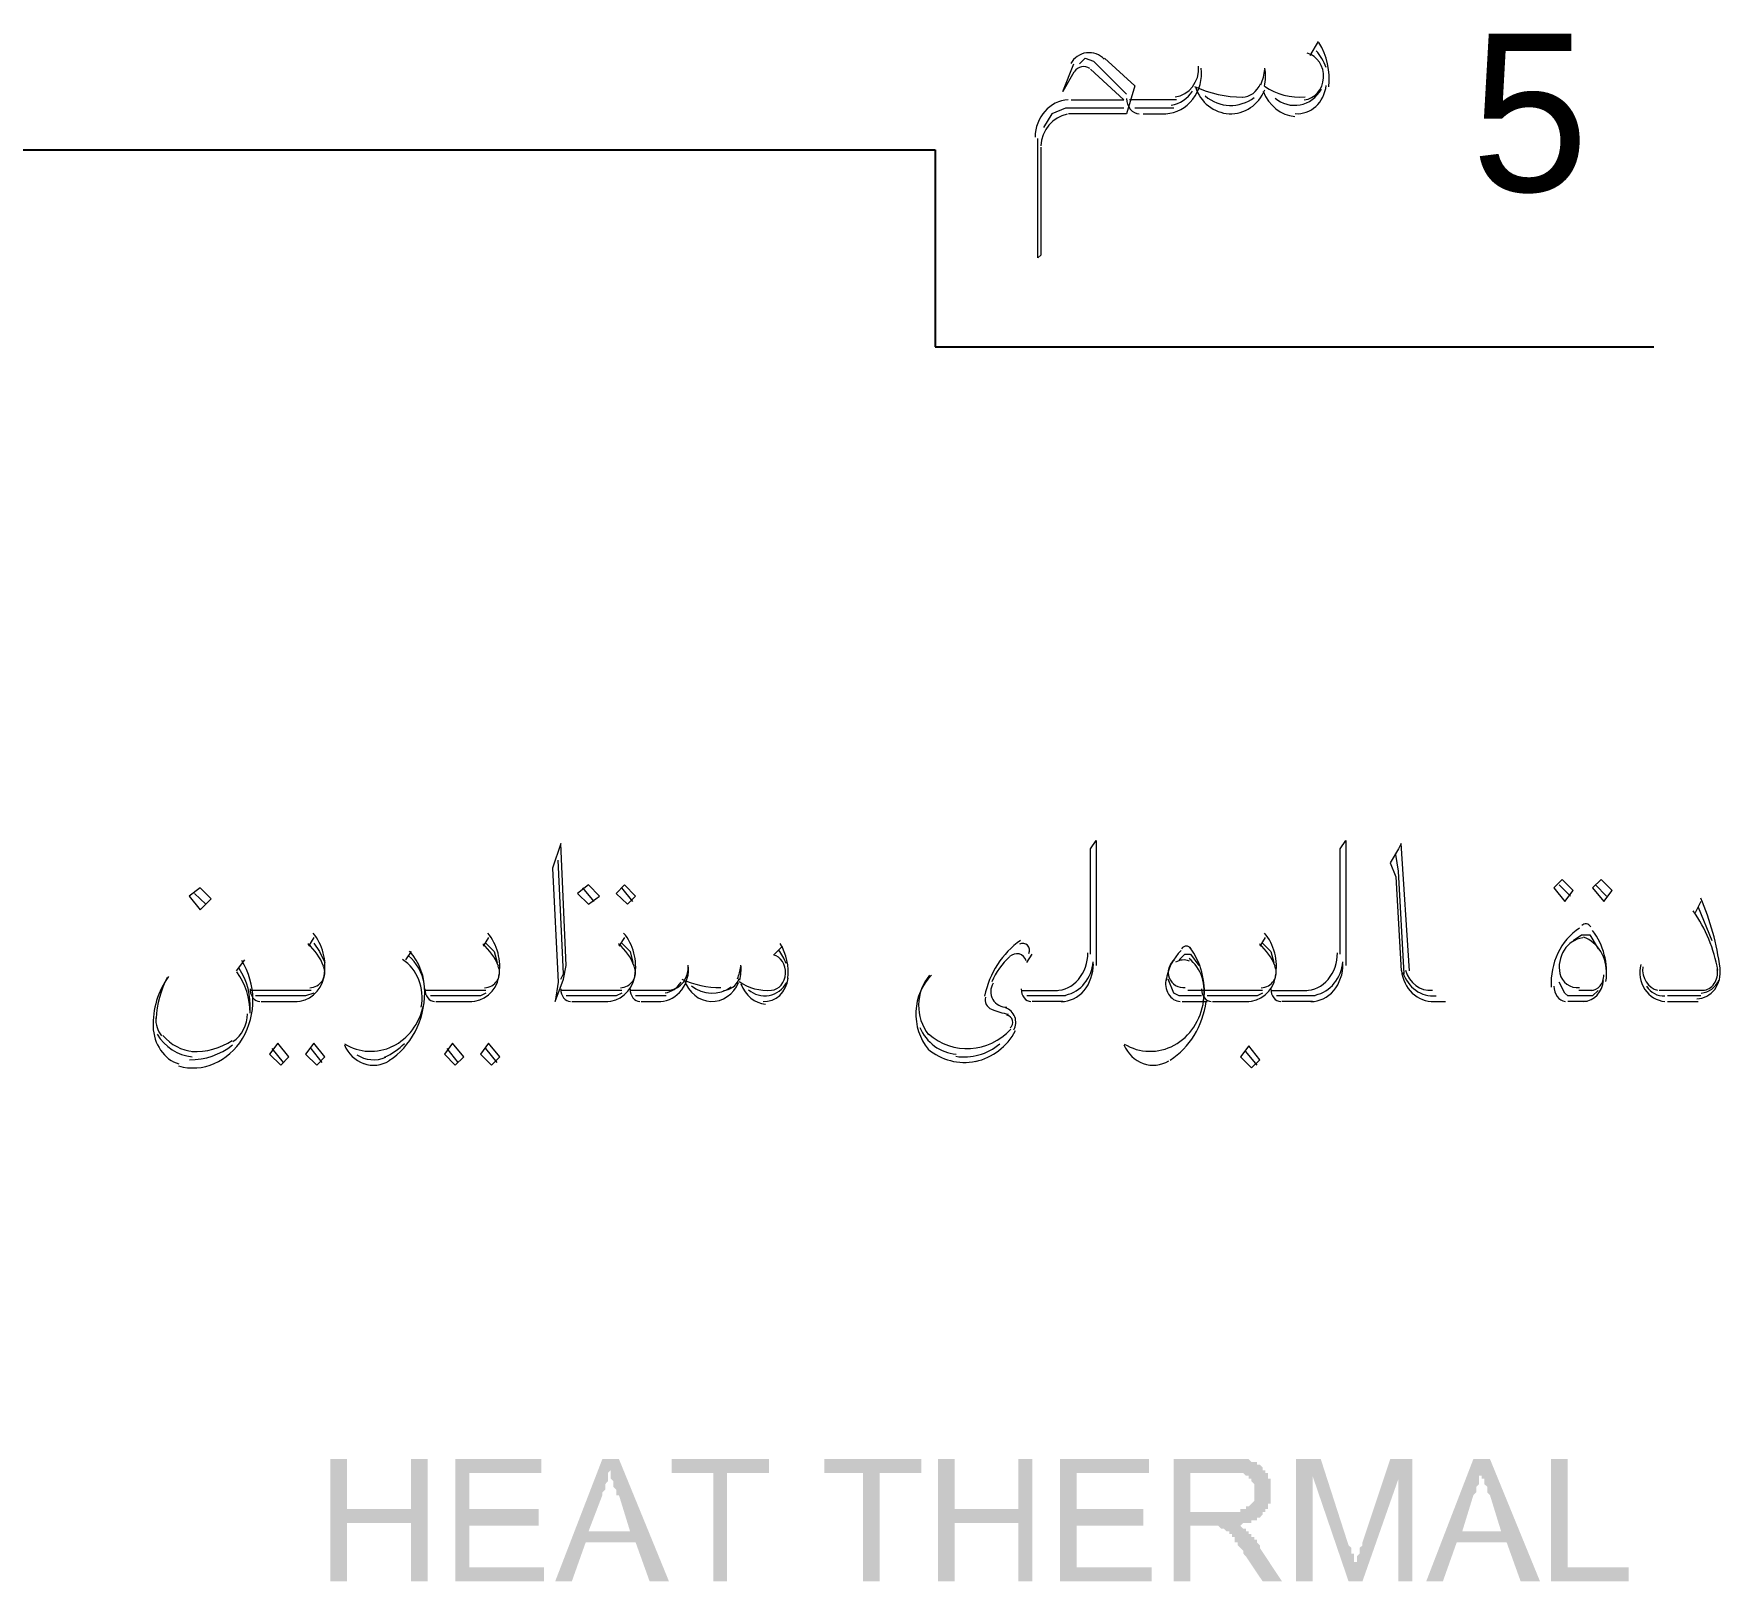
# Model space of a CAD drawing. Header units: inches. Extents: x -351 to 2582, y -266 to 144.
# Drawn here: x 231.226 to 232.274, y -50.674 to -49.712 of the extents above; entities that cross this region are included whole.
import ezdxf

# ---------------------------------------------------------------- set-up
doc = ezdxf.new("R2010")
doc.units = ezdxf.units.IN
doc.header["$MEASUREMENT"] = 0
doc.layers.add('PDF2_Geometry', color=7, linetype='Continuous')
doc.layers.add('WALL', color=7, linetype='Continuous')
doc.styles.add('XARAB', font='XARB.SHX', dxfattribs={"height": 0.2})

# ---------------------------------------------------------------- blocks, each defined once
blk = doc.blocks.new('A$C5888202B')
at = {"layer": 'PDF2_Geometry', "lineweight": -3}
for points in [[(1.1063, -2.5278), (1.1063, -2.4464), (1.1174, -2.4464), (1.1174, -2.4797), (1.16, -2.4797), (1.16, -2.4464), (1.1711, -2.4464), (1.1711, -2.5278), (1.16, -2.5278), (1.16, -2.489), (1.1174, -2.489), (1.1174, -2.5278)], [(1.1895, -2.5278), (1.1895, -2.4464), (1.2469, -2.4464), (1.2469, -2.4557), (1.1988, -2.4557), (1.1988, -2.4797), (1.245, -2.4797), (1.245, -2.4908), (1.1988, -2.4908), (1.1988, -2.5186), (1.2487, -2.5186), (1.2487, -2.5278)], [(1.3615, -2.5278), (1.3615, -2.4557), (1.3338, -2.4557), (1.3338, -2.4464), (1.3985, -2.4464), (1.3985, -2.4557), (1.3707, -2.4557), (1.3707, -2.5278)], [(1.4613, -2.5278), (1.4613, -2.4557), (1.4355, -2.4557), (1.4355, -2.4464), (1.5002, -2.4464), (1.5002, -2.4557), (1.4724, -2.4557), (1.4724, -2.5278)], [(1.5113, -2.5278), (1.5113, -2.4464), (1.5224, -2.4464), (1.5224, -2.4797), (1.5649, -2.4797), (1.5649, -2.4464), (1.5741, -2.4464), (1.5741, -2.5278), (1.5649, -2.5278), (1.5649, -2.489), (1.5224, -2.489), (1.5224, -2.5278)], [(1.5926, -2.5278), (1.5926, -2.4464), (1.6518, -2.4464), (1.6518, -2.4557), (1.6037, -2.4557), (1.6037, -2.4797), (1.6481, -2.4797), (1.6481, -2.4908), (1.6037, -2.4908), (1.6037, -2.5186), (1.6536, -2.5186), (1.6536, -2.5278)], [(1.7498, -2.5278), (1.7498, -2.4464), (1.7664, -2.4464), (1.7849, -2.5038), (1.7868, -2.5056), (1.7868, -2.5075), (1.7868, -2.5093), (1.7886, -2.5093), (1.7886, -2.5112), (1.7886, -2.513), (1.7886, -2.5149), (1.7905, -2.5149), (1.7905, -2.513), (1.7905, -2.5112), (1.7923, -2.5093), (1.7923, -2.5075), (1.7923, -2.5056), (1.7942, -2.5038), (1.7942, -2.5019), (1.8127, -2.4464), (1.8274, -2.4464), (1.8274, -2.5278), (1.8182, -2.5278), (1.8182, -2.4594), (1.7942, -2.5278), (1.7849, -2.5278), (1.7609, -2.4575), (1.7609, -2.5278)], [(1.9199, -2.5278), (1.9199, -2.4464), (1.931, -2.4464), (1.931, -2.5186), (1.9717, -2.5186), (1.9717, -2.5278)]]:
    blk.add_hatch(color=256, dxfattribs=at).paths.add_polyline_path(points)
h = blk.add_hatch(color=256, dxfattribs=at)
h.paths.add_polyline_path([(1.2561, -2.5278), (1.2875, -2.4464), (1.2986, -2.4464), (1.3319, -2.5278), (1.319, -2.5278), (1.3097, -2.5019), (1.2764, -2.5019), (1.2672, -2.5278)], flags=0)
h.paths.add_polyline_path([(1.2783, -2.4945), (1.306, -2.4945), (1.2986, -2.4705), (1.2968, -2.4705), (1.2968, -2.4686), (1.2968, -2.4668), (1.2949, -2.4649), (1.2949, -2.4631), (1.2949, -2.4612), (1.2931, -2.4594), (1.2931, -2.4575), (1.2931, -2.4557), (1.2931, -2.4538), (1.2912, -2.4557), (1.2912, -2.4575), (1.2912, -2.4594), (1.2912, -2.4612), (1.2894, -2.4631), (1.2894, -2.4649), (1.2894, -2.4668), (1.2875, -2.4686), (1.2875, -2.4705)], flags=0)
h = blk.add_hatch(color=256, dxfattribs=at)
h.paths.add_polyline_path([(1.6684, -2.5278), (1.6684, -2.4464), (1.7054, -2.4464), (1.7073, -2.4464), (1.7091, -2.4464), (1.711, -2.4464), (1.7128, -2.4464), (1.7147, -2.4464), (1.7165, -2.4464), (1.7184, -2.4464), (1.7202, -2.4483), (1.7221, -2.4483), (1.7239, -2.4483), (1.7239, -2.4501), (1.7258, -2.4501), (1.7276, -2.452), (1.7276, -2.4538), (1.7294, -2.4538), (1.7294, -2.4557), (1.7313, -2.4557), (1.7313, -2.4575), (1.7313, -2.4594), (1.7331, -2.4594), (1.7331, -2.4612), (1.7331, -2.4631), (1.7331, -2.4649), (1.7331, -2.4668), (1.7331, -2.4686), (1.7331, -2.4705), (1.7331, -2.4723), (1.7331, -2.4742), (1.7331, -2.476), (1.7313, -2.476), (1.7313, -2.4779), (1.7313, -2.4797), (1.7294, -2.4797), (1.7294, -2.4816), (1.7276, -2.4816), (1.7276, -2.4834), (1.7258, -2.4853), (1.7239, -2.4853), (1.7239, -2.4871), (1.7221, -2.4871), (1.7202, -2.4871), (1.7202, -2.489), (1.7184, -2.489), (1.7165, -2.489), (1.7147, -2.489), (1.7128, -2.4908), (1.711, -2.4908), (1.7128, -2.4908), (1.7147, -2.4927), (1.7165, -2.4927), (1.7165, -2.4945), (1.7184, -2.4945), (1.7184, -2.4964), (1.7202, -2.4964), (1.7202, -2.4982), (1.7221, -2.4982), (1.7221, -2.5001), (1.7239, -2.5001), (1.7239, -2.5019), (1.7258, -2.5038), (1.7258, -2.5056), (1.7405, -2.5278), (1.7276, -2.5278), (1.7165, -2.5112), (1.7147, -2.5093), (1.7147, -2.5075), (1.7128, -2.5056), (1.711, -2.5038), (1.711, -2.5019), (1.7091, -2.5019), (1.7091, -2.5001), (1.7091, -2.4982), (1.7073, -2.4982), (1.7073, -2.4964), (1.7054, -2.4964), (1.7054, -2.4945), (1.7036, -2.4945), (1.7017, -2.4927), (1.6999, -2.4927), (1.698, -2.4908), (1.6962, -2.4908), (1.6943, -2.4908), (1.6925, -2.4908), (1.6795, -2.4908), (1.6795, -2.5278)], flags=0)
h.paths.add_polyline_path([(1.6795, -2.4816), (1.7036, -2.4816), (1.7054, -2.4816), (1.7073, -2.4816), (1.7091, -2.4816), (1.711, -2.4816), (1.7128, -2.4816), (1.7128, -2.4797), (1.7147, -2.4797), (1.7165, -2.4797), (1.7165, -2.4779), (1.7184, -2.4779), (1.7202, -2.476), (1.7221, -2.4742), (1.7221, -2.4723), (1.7221, -2.4705), (1.7221, -2.4686), (1.7221, -2.4668), (1.7221, -2.4649), (1.7221, -2.4631), (1.7202, -2.4612), (1.7202, -2.4594), (1.7184, -2.4594), (1.7184, -2.4575), (1.7165, -2.4575), (1.7147, -2.4557), (1.7128, -2.4557), (1.711, -2.4557), (1.7091, -2.4557), (1.7073, -2.4557), (1.7054, -2.4557), (1.6795, -2.4557)], flags=0)
h = blk.add_hatch(color=256, dxfattribs=at)
h.paths.add_polyline_path([(1.8367, -2.5278), (1.8681, -2.4464), (1.8792, -2.4464), (1.9125, -2.5278), (1.8996, -2.5278), (1.8903, -2.5019), (1.857, -2.5019), (1.8478, -2.5278)], flags=0)
h.paths.add_polyline_path([(1.8607, -2.4945), (1.8866, -2.4945), (1.8792, -2.4705), (1.8774, -2.4686), (1.8774, -2.4668), (1.8774, -2.4649), (1.8755, -2.4631), (1.8755, -2.4612), (1.8755, -2.4594), (1.8737, -2.4594), (1.8737, -2.4575), (1.8737, -2.4557), (1.8737, -2.4538), (1.8737, -2.4557), (1.8737, -2.4575), (1.8718, -2.4575), (1.8718, -2.4594), (1.8718, -2.4612), (1.8718, -2.4631), (1.87, -2.4649), (1.87, -2.4668), (1.87, -2.4686), (1.8681, -2.4705)], flags=0)
at = {"layer": 'PDF2_Geometry', "lineweight": 18}
for p, q in [((1.7646, -1.5016), (1.759, -1.5109)), ((1.5945, -1.5349), (1.6019, -1.5164)), ((1.6056, -1.5164), (1.6093, -1.5127)), ((1.6093, -1.5127), (1.6148, -1.5146)), ((1.6148, -1.5146), (1.637, -1.5367)), ((1.6222, -1.5127), (1.6425, -1.5312)), ((1.6019, -1.522), (1.5945, -1.5349)), ((1.6352, -1.5404), (1.613, -1.5201)), ((1.6425, -1.5312), (1.637, -1.5497)), ((1.5871, -1.5497), (1.5815, -1.5589)), ((1.5963, -1.546), (1.5871, -1.5497)), ((1.6352, -1.546), (1.5963, -1.546)), ((1.637, -1.5497), (1.5982, -1.5497)), ((1.6, -1.5404), (1.6352, -1.5404)), ((1.6703, -1.5404), (1.6388, -1.5404)), ((1.6684, -1.546), (1.6425, -1.546)), ((1.6481, -1.5497), (1.6629, -1.5497)), ((1.5778, -1.6458), (1.5778, -1.5663)), ((1.5797, -1.5719), (1.5797, -1.644)), ((1.5797, -1.644), (1.5778, -1.6458)), ((1.613, -2.0397), (1.6167, -2.0341)), ((1.6167, -2.0341), (1.6167, -2.1173)), ((1.7794, -2.0397), (1.7831, -2.0341)), ((1.7831, -2.0341), (1.7831, -2.1173)), ((1.2598, -2.036), (1.2543, -2.0526)), ((1.2635, -2.1173), (1.2598, -2.036)), ((1.613, -2.1099), (1.613, -2.0397)), ((1.7794, -2.1099), (1.7794, -2.0397)), ((1.8182, -2.0397), (1.8127, -2.0489)), ((1.8182, -2.0545), (1.8164, -2.0434)), ((1.82, -2.036), (1.8182, -2.0397)), ((1.8256, -2.121), (1.82, -2.036)), ((1.2543, -2.0526), (1.258, -2.1284)), ((1.2617, -2.1229), (1.258, -2.0471)), ((1.8127, -2.0489), (1.8164, -2.0582)), ((1.8219, -2.1229), (1.8182, -2.0545)), ((1.0194, -2.0656), (1.012, -2.0711)), ((1.0268, -2.0729), (1.0194, -2.0656)), ((1.2783, -2.0637), (1.2709, -2.0693)), ((1.282, -2.0748), (1.2746, -2.0656)), ((1.2857, -2.0711), (1.2783, -2.0637)), ((1.3023, -2.0637), (1.2968, -2.0693)), ((1.3079, -2.0748), (1.3005, -2.0656)), ((1.3097, -2.0711), (1.3023, -2.0637)), ((1.8164, -2.0582), (1.82, -2.121)), ((1.9273, -2.06), (1.9217, -2.0656)), ((1.9217, -2.0656), (1.9291, -2.0748)), ((1.9328, -2.0711), (1.9254, -2.0637)), ((1.9347, -2.0674), (1.9273, -2.06)), ((1.9291, -2.0748), (1.9347, -2.0674)), ((1.9532, -2.06), (1.9476, -2.0656)), ((1.9476, -2.0656), (1.955, -2.0748)), ((1.9569, -2.0711), (1.9495, -2.0637)), ((1.9606, -2.0674), (1.9532, -2.06)), ((1.955, -2.0748), (1.9606, -2.0674)), ((1.012, -2.0711), (1.0194, -2.0803)), ((1.0231, -2.0766), (1.0157, -2.0693)), ((1.0194, -2.0803), (1.0268, -2.0729)), ((1.2709, -2.0693), (1.2783, -2.0766)), ((1.2783, -2.0766), (1.2857, -2.0711)), ((1.2968, -2.0693), (1.3042, -2.0766)), ((1.3042, -2.0766), (1.3097, -2.0711)), ((2.0197, -2.0748), (2.016, -2.0822)), ((2.0179, -2.0785), (2.0271, -2.1007)), ((1.0952, -2.0988), (1.0916, -2.1044)), ((1.2117, -2.0988), (1.208, -2.1044)), ((1.3023, -2.0988), (1.2986, -2.1044)), ((1.7294, -2.0988), (1.7258, -2.1044)), ((1.9347, -2.1007), (1.9402, -2.097)), ((1.9402, -2.097), (1.9458, -2.097)), ((1.9458, -2.097), (1.9513, -2.1062)), ((1.0952, -2.1025), (1.0989, -2.1081)), ((1.0989, -2.1081), (1.1026, -2.1155)), ((1.16, -2.1081), (1.1563, -2.1136)), ((1.2099, -2.1025), (1.2154, -2.1081)), ((1.2154, -2.1081), (1.2173, -2.1155)), ((1.3005, -2.1025), (1.306, -2.1081)), ((1.306, -2.1081), (1.3079, -2.1155)), ((1.4077, -2.1044), (1.4022, -2.1099)), ((1.5704, -2.1155), (1.5741, -2.1099)), ((1.6721, -2.1136), (1.6758, -2.1099)), ((1.6758, -2.1099), (1.6795, -2.1099)), ((1.6795, -2.1099), (1.6851, -2.1173)), ((1.7276, -2.1025), (1.7331, -2.1081)), ((1.7331, -2.1081), (1.735, -2.1155)), ((1.049, -2.1136), (1.0435, -2.121)), ((1.2598, -2.1266), (1.2617, -2.1229)), ((1.2617, -2.1266), (1.2635, -2.1173)), ((1.0934, -2.134), (1.0527, -2.134)), ((1.0952, -2.1358), (1.0897, -2.1377)), ((1.2099, -2.134), (1.1692, -2.134)), ((1.2099, -2.1358), (1.2062, -2.1377)), ((1.2561, -2.1414), (1.2617, -2.1266)), ((1.258, -2.1284), (1.2561, -2.1414)), ((1.3005, -2.134), (1.2598, -2.134)), ((1.3005, -2.1358), (1.2968, -2.1377)), ((1.3338, -2.134), (1.306, -2.134)), ((1.5667, -2.134), (1.5908, -2.134)), ((1.6684, -2.1358), (1.6647, -2.1266)), ((1.6721, -2.1377), (1.6684, -2.1358)), ((1.6906, -2.134), (1.6777, -2.134)), ((1.7276, -2.134), (1.6869, -2.134)), ((1.7276, -2.1358), (1.7239, -2.1377)), ((1.7331, -2.134), (1.7572, -2.134)), ((1.9291, -2.1358), (1.9254, -2.1284)), ((1.931, -2.1377), (1.9291, -2.1358)), ((1.9476, -2.134), (1.9384, -2.134)), ((1.9513, -2.134), (1.9476, -2.1377)), ((2.0216, -2.134), (1.992, -2.134)), ((1.0897, -2.1377), (1.0564, -2.1377)), ((1.0601, -2.1414), (1.0842, -2.1414)), ((1.2062, -2.1377), (1.1729, -2.1377)), ((1.1766, -2.1414), (1.2006, -2.1414)), ((1.2968, -2.1377), (1.2635, -2.1377)), ((1.2672, -2.1414), (1.2912, -2.1414)), ((1.3301, -2.1377), (1.3097, -2.1377)), ((1.3134, -2.1414), (1.3264, -2.1414)), ((1.5963, -2.1377), (1.5704, -2.1377)), ((1.5945, -2.1414), (1.5741, -2.1414)), ((1.6869, -2.1377), (1.6721, -2.1377)), ((1.674, -2.1414), (1.6906, -2.1414)), ((1.7239, -2.1377), (1.6906, -2.1377)), ((1.6943, -2.1414), (1.7184, -2.1414)), ((1.7627, -2.1377), (1.7368, -2.1377)), ((1.7609, -2.1414), (1.7405, -2.1414)), ((1.8422, -2.1414), (1.8496, -2.1414)), ((1.9476, -2.1377), (1.931, -2.1377)), ((1.9439, -2.1414), (1.931, -2.1414)), ((2.0197, -2.1377), (1.9976, -2.1377)), ((1.9976, -2.1414), (2.0179, -2.1414)), ((1.0712, -2.1691), (1.0657, -2.1765)), ((1.0786, -2.1783), (1.0712, -2.1691)), ((1.0952, -2.1691), (1.0897, -2.1765)), ((1.1026, -2.1783), (1.0952, -2.1691)), ((1.1877, -2.1691), (1.1822, -2.1765)), ((1.1951, -2.1783), (1.1877, -2.1691)), ((1.2117, -2.1691), (1.2062, -2.1765)), ((1.2191, -2.1783), (1.2117, -2.1691)), ((1.0657, -2.1765), (1.0731, -2.1839)), ((1.0749, -2.182), (1.0675, -2.1728)), ((1.0731, -2.1839), (1.0786, -2.1783)), ((1.0897, -2.1765), (1.0971, -2.1839)), ((1.1008, -2.182), (1.0934, -2.1728)), ((1.0971, -2.1839), (1.1026, -2.1783)), ((1.1822, -2.1765), (1.1895, -2.1839)), ((1.1914, -2.182), (1.184, -2.1728)), ((1.1895, -2.1839), (1.1951, -2.1783)), ((1.2062, -2.1765), (1.2136, -2.1839)), ((1.2173, -2.182), (1.2099, -2.1728)), ((1.2136, -2.1839), (1.2191, -2.1783)), ((1.7184, -2.1709), (1.7128, -2.1783)), ((1.7128, -2.1783), (1.7202, -2.1857)), ((1.7239, -2.1839), (1.7165, -2.1746)), ((1.7258, -2.1802), (1.7184, -2.1709)), ((1.7202, -2.1857), (1.7258, -2.1802))]:
    blk.add_line(p, q, dxfattribs=at)
at = {"layer": 'PDF2_Geometry', "color": 8, "lineweight": 25, "true_color": 0x7f7f7f}
for p, q in [((0.4537, -1.5737), (1.5094, -1.5737)), ((1.5094, -1.5737), (1.5094, -1.705)), ((1.5094, -1.705), (1.9883, -1.705))]:
    blk.add_line(p, q, dxfattribs=at)
at = {"layer": 'PDF2_Geometry', "lineweight": 18}
for centre, radius, start, end in [((1.7253, -1.5265), 0.0467, 353.4697, 31.4365), ((1.612, -1.5229), 0.0139, 43.2836, 151.6361), ((1.7392, -1.5297), 0.0326, 19.5827, 42.373), ((1.6587, -1.5229), 0.0282, 322.602, 7.4146), ((1.6921, -1.5157), 0.0373, 336.8695, 353.2162), ((1.6956, -1.5244), 0.034, 348.1191, 8.7517), ((1.7139, -1.4652), 0.0734, 244.5203, 270.3098), ((1.7526, -1.496), 0.0426, 236.1926, 274.5592), ((1.7489, -1.5241), 0.02, 229.5493, 280.6195), ((1.8656, -2.14), 0.1682, 7.0973, 23.6773), ((1.9342, -2.1374), 0.0983, 9.8625, 35.0001), ((1.9106, -2.1219), 0.0463, 352.3793, 36.9512), ((1.0666, -2.1314), 0.0376, 21.066, 49.0042), ((1.1383, -2.1345), 0.0309, 9.8512, 49.7134), ((1.1831, -2.1314), 0.0376, 21.066, 49.0042), ((1.2737, -2.1314), 0.0376, 21.066, 49.0042), ((1.3835, -2.1247), 0.0278, 17.9028, 39.5768), ((1.374, -2.1219), 0.0374, 353.5961, 30.7486), ((1.5914, -2.1471), 0.0481, 132.3583, 156.8677), ((1.5637, -2.1162), 0.00669, 16.6256, 134.8545), ((1.5677, -2.1072), 0.00463, 332.6112, 117.3888), ((1.7008, -2.1314), 0.0376, 21.066, 49.0042), ((1.9463, -2.1185), 0.021, 147.368, 191.688), ((1.0048, -2.1495), 0.048, 0.4043, 35.4925), ((1.0083, -2.144), 0.0445, 355.5488, 33.6222), ((1.004, -2.1405), 0.0506, 329.6814, 31.5818), ((1.0923, -2.122), 0.0102, 270.8939, 23.3946), ((1.2088, -2.122), 0.0102, 270.8939, 23.3946), ((1.2994, -2.122), 0.0102, 270.8939, 23.3946), ((1.3221, -2.1201), 0.0228, 323.3719, 7.3498), ((1.352, -2.1147), 0.028, 335.7541, 352.9126), ((1.3507, -2.1201), 0.0293, 345.969, 5.8448), ((1.6749, -2.1219), 0.0102, 126.1672, 276.6582), ((1.6749, -2.1238), 0.0101, 67.3296, 122.4042), ((1.7265, -2.122), 0.0102, 270.8939, 23.3946), ((1.9374, -2.1201), 0.012, 192.5265, 277.0698), ((2.0001, -2.1219), 0.0211, 165.9035, 212.7511), ((2.0136, -2.122), 0.0191, 323.5916, 8.1941), ((1.043, -2.1568), 0.055, 144.3864, 181.7835), ((1.0599, -2.1569), 0.07, 153.2087, 176.6017), ((1.3662, -2.0707), 0.0614, 245.2176, 270.2934), ((1.3606, -2.1141), 0.0217, 230.7091, 305.8534), ((1.3976, -2.1005), 0.0335, 235.6725, 274.5259), ((1.3957, -2.1213), 0.0163, 228.8879, 280.7322), ((1.5566, -2.1349), 0.0102, 146.1248, 273.5484), ((2.0188, -2.1219), 0.0139, 274.6286, 337.9182), ((1.5492, -2.1404), 0.00647, 162.7768, 250.2474), ((1.568, -2.0955), 0.0552, 247.6527, 259.7025), ((1.5529, -2.1552), 0.0102, 329.7065, 70.8552), ((1.5565, -2.1552), 0.00465, 306.6771, 82.0123), ((1.0166, -2.1313), 0.0434, 266.4918, 303.8915), ((1.1242, -2.1377), 0.0446, 294.0348, 314.8401), ((1.0127, -2.1346), 0.0456, 269.4304, 308.4302), ((1.1331, -2.1415), 0.0331, 238.3239, 296.1889), ((1.135, -2.1599), 0.0203, 236.484, 293.6992), ((1.135, -2.1641), 0.0198, 250.6307, 301.9816), ((1.5289, -2.1447), 0.0373, 229.4677, 281.5493), ((1.6527, -2.1415), 0.0331, 238.5019, 298.8218), ((1.6546, -2.1641), 0.0198, 250.6307, 301.9816)]:
    blk.add_arc(centre, radius, start, end, dxfattribs=at)
for points in [[(1.6124, -1.5196), (1.609, -1.5172), (1.6047, -1.5181), (1.6021, -1.5217)], [(1.7682, -1.5258), (1.7687, -1.518), (1.7641, -1.511), (1.7573, -1.5094)], [(1.6693, -1.5385), (1.6787, -1.5374), (1.6856, -1.5284), (1.685, -1.518)], [(1.7554, -1.5404), (1.7623, -1.5398), (1.7678, -1.5336), (1.7682, -1.5258)], [(1.637, -1.5395), (1.637, -1.5422), (1.6379, -1.5448), (1.6394, -1.5467)], [(1.6631, -1.5497), (1.6701, -1.5493), (1.6766, -1.5458), (1.6811, -1.54)], [(1.6667, -1.5439), (1.6725, -1.5431), (1.6776, -1.5397), (1.681, -1.5346)], [(1.6828, -1.5318), (1.6862, -1.5422), (1.6951, -1.5492), (1.7053, -1.5497)], [(1.6893, -1.5378), (1.6989, -1.5459), (1.712, -1.5463), (1.7221, -1.5388)], [(1.7053, -1.5497), (1.7155, -1.5501), (1.725, -1.5438), (1.7291, -1.5338)], [(1.714, -1.5386), (1.7192, -1.5385), (1.724, -1.535), (1.7262, -1.5297)], [(1.728, -1.5347), (1.7318, -1.5443), (1.7398, -1.5507), (1.749, -1.5515)], [(1.7493, -1.5496), (1.7597, -1.5505), (1.7688, -1.5422), (1.77, -1.5309)], [(1.7526, -1.5438), (1.7584, -1.5427), (1.7636, -1.5389), (1.7668, -1.5334)], [(1.5981, -1.5405), (1.5858, -1.541), (1.576, -1.552), (1.576, -1.5654)], [(1.5974, -1.55), (1.5877, -1.5518), (1.5804, -1.5606), (1.5797, -1.5712)], [(1.6394, -1.5467), (1.641, -1.5486), (1.6431, -1.5497), (1.6454, -1.5497)], [(1.9464, -2.0917), (1.9449, -2.0893), (1.9422, -2.0889), (1.9403, -2.0908)], [(1.1021, -2.1244), (1.1039, -2.1141), (1.1011, -2.1034), (1.0947, -2.0958)], [(1.2186, -2.1244), (1.2204, -2.1141), (1.2176, -2.1034), (1.2111, -2.0958)], [(1.3092, -2.1244), (1.311, -2.1141), (1.3082, -2.1034), (1.3017, -2.0958)], [(1.5662, -2.1007), (1.5541, -2.1092), (1.5455, -2.1225), (1.5423, -2.1379)], [(1.7363, -2.1244), (1.7381, -2.1141), (1.7353, -2.1034), (1.7289, -2.0958)], [(1.9388, -2.0924), (1.9263, -2.1007), (1.9191, -2.1159), (1.92, -2.1318)], [(1.941, -2.099), (1.936, -2.0996), (1.9315, -2.1026), (1.9286, -2.1071)], [(1.9568, -2.1232), (1.9574, -2.1122), (1.9511, -2.1022), (1.9416, -2.0984)], [(1.1667, -2.1452), (1.1693, -2.1326), (1.1642, -2.1196), (1.1543, -2.1134)], [(1.1692, -2.1354), (1.1693, -2.1251), (1.1656, -2.1151), (1.159, -2.1078)], [(1.4096, -2.1228), (1.4099, -2.1168), (1.4065, -2.1115), (1.4016, -2.1102)], [(1.6049, -2.1267), (1.6089, -2.1219), (1.6112, -2.1155), (1.6111, -2.1089)], [(1.6733, -2.1073), (1.668, -2.1125), (1.6645, -2.1195), (1.6633, -2.1273)], [(1.68, -2.1062), (1.6782, -2.1038), (1.6753, -2.1038), (1.6736, -2.1062)], [(1.6881, -2.1414), (1.6904, -2.1305), (1.6867, -2.119), (1.6786, -2.1127)], [(1.6885, -2.1405), (1.6899, -2.1278), (1.6865, -2.115), (1.6791, -2.1053)], [(1.7713, -2.1267), (1.7753, -2.1219), (1.7776, -2.1155), (1.7775, -2.1089)], [(1.3324, -2.1339), (1.3398, -2.133), (1.3453, -2.1257), (1.3448, -2.1173)], [(1.4002, -2.1339), (1.4052, -2.1335), (1.4092, -2.1287), (1.4096, -2.1228)], [(1.5056, -2.1239), (1.4962, -2.1347), (1.4959, -2.1522), (1.5049, -2.1635)], [(1.507, -2.1239), (1.5007, -2.13), (1.4969, -2.1387), (1.4965, -2.1479)], [(1.5964, -2.1371), (1.6064, -2.1349), (1.6138, -2.1258), (1.6147, -2.1149)], [(1.6086, -2.1341), (1.6126, -2.1293), (1.6148, -2.1229), (1.6148, -2.1163)], [(1.7628, -2.1371), (1.7728, -2.1349), (1.7802, -2.1258), (1.7811, -2.1149)], [(1.775, -2.1341), (1.779, -2.1293), (1.7813, -2.1229), (1.7812, -2.1163)], [(1.8202, -2.1207), (1.8214, -2.1328), (1.8309, -2.1418), (1.8421, -2.1413)], [(1.8212, -2.1219), (1.8243, -2.132), (1.8334, -2.1385), (1.8432, -2.1376)], [(1.8228, -2.1206), (1.8253, -2.1291), (1.8328, -2.1346), (1.8408, -2.1339)], [(1.9526, -2.131), (1.9542, -2.129), (1.9551, -2.1264), (1.955, -2.1236)], [(1.981, -2.1183), (1.9802, -2.1257), (1.9845, -2.1325), (1.9909, -2.1338)], [(2.0286, -2.1295), (2.0304, -2.1269), (2.0312, -2.1234), (2.0307, -2.12)], [(1.0527, -2.133), (1.0527, -2.1352), (1.0534, -2.1373), (1.0546, -2.1389)], [(1.0827, -2.1414), (1.0919, -2.1416), (1.1, -2.1348), (1.1021, -2.125)], [(1.1453, -2.1807), (1.1599, -2.1715), (1.169, -2.1542), (1.1692, -2.1354)], [(1.1692, -2.133), (1.1692, -2.1352), (1.1699, -2.1373), (1.1711, -2.1389)], [(1.1992, -2.1414), (1.2084, -2.1416), (1.2165, -2.1348), (1.2186, -2.125)], [(1.2598, -2.133), (1.2598, -2.1352), (1.2605, -2.1373), (1.2617, -2.1389)], [(1.2898, -2.1414), (1.299, -2.1416), (1.3071, -2.1348), (1.3092, -2.125)], [(1.306, -2.133), (1.306, -2.1352), (1.3067, -2.1373), (1.3079, -2.1389)], [(1.3263, -2.1413), (1.3318, -2.1411), (1.3369, -2.1383), (1.3404, -2.1337)], [(1.3294, -2.1356), (1.3337, -2.135), (1.3375, -2.1324), (1.34, -2.1285)], [(1.3423, -2.1272), (1.3449, -2.1354), (1.3519, -2.141), (1.3598, -2.1413)], [(1.3598, -2.1413), (1.3677, -2.1417), (1.3751, -2.1367), (1.3783, -2.1288)], [(1.3682, -2.134), (1.3727, -2.1339), (1.3768, -2.1308), (1.3788, -2.1261)], [(1.3799, -2.1296), (1.3828, -2.1374), (1.3891, -2.1426), (1.3962, -2.1432)], [(1.3946, -2.1413), (1.403, -2.142), (1.4103, -2.1352), (1.4113, -2.1258)], [(1.3988, -2.1374), (1.4036, -2.1364), (1.4079, -2.1333), (1.4105, -2.1287)], [(1.5667, -2.133), (1.5667, -2.1352), (1.5674, -2.1373), (1.5686, -2.1389)], [(1.5897, -2.134), (1.5954, -2.134), (1.6009, -2.1314), (1.6049, -2.1267)], [(1.5934, -2.1414), (1.5991, -2.1414), (1.6046, -2.1388), (1.6086, -2.1341)], [(1.6633, -2.126), (1.6624, -2.1295), (1.663, -2.1334), (1.6648, -2.1364)], [(1.6869, -2.133), (1.6869, -2.1352), (1.6876, -2.1373), (1.6888, -2.1389)], [(1.7169, -2.1414), (1.7261, -2.1416), (1.7342, -2.1348), (1.7363, -2.125)], [(1.7331, -2.133), (1.7331, -2.1352), (1.7338, -2.1373), (1.7351, -2.1389)], [(1.7561, -2.134), (1.7618, -2.134), (1.7673, -2.1314), (1.7713, -2.1267)], [(1.7598, -2.1414), (1.7655, -2.1414), (1.771, -2.1388), (1.775, -2.1341)], [(1.9217, -2.1311), (1.9217, -2.1364), (1.9251, -2.1409), (1.9294, -2.1413)], [(1.9418, -2.1413), (1.9487, -2.141), (1.9542, -2.135), (1.9549, -2.1273)], [(1.9466, -2.134), (1.9488, -2.134), (1.951, -2.1329), (1.9526, -2.131)], [(1.9824, -2.1333), (1.9855, -2.1381), (1.9905, -2.141), (1.9958, -2.1413)], [(1.9835, -2.1311), (1.9863, -2.1355), (1.9909, -2.138), (1.9957, -2.1376)], [(2.0171, -2.1395), (2.0217, -2.1395), (2.026, -2.1372), (2.029, -2.1333)], [(2.0211, -2.1339), (2.024, -2.1338), (2.0267, -2.1322), (2.0286, -2.1295)], [(1.0546, -2.1389), (1.0558, -2.1405), (1.0575, -2.1414), (1.0592, -2.1414)], [(1.1478, -2.1712), (1.1581, -2.1662), (1.1656, -2.1562), (1.1682, -2.1441)], [(1.1711, -2.1389), (1.1723, -2.1405), (1.174, -2.1414), (1.1757, -2.1414)], [(1.2617, -2.1389), (1.2629, -2.1405), (1.2646, -2.1414), (1.2663, -2.1414)], [(1.3079, -2.1389), (1.3092, -2.1405), (1.3108, -2.1414), (1.3125, -2.1414)], [(1.5686, -2.1389), (1.5699, -2.1405), (1.5715, -2.1414), (1.5732, -2.1414)], [(1.6648, -2.1364), (1.6666, -2.1394), (1.6695, -2.1412), (1.6727, -2.1414)], [(1.666, -2.1804), (1.6789, -2.1721), (1.6878, -2.1578), (1.69, -2.1414)], [(1.6687, -2.1705), (1.6792, -2.1648), (1.6865, -2.1538), (1.6883, -2.141)], [(1.6888, -2.1389), (1.69, -2.1405), (1.6917, -2.1414), (1.6934, -2.1414)], [(1.7351, -2.1389), (1.7363, -2.1405), (1.7379, -2.1414), (1.7397, -2.1414)], [(0.988, -2.158), (0.9884, -2.1699), (0.9954, -2.18), (1.0052, -2.183)], [(0.9899, -2.1522), (0.9896, -2.1566), (0.991, -2.161), (0.9937, -2.1642)], [(1.0413, -2.168), (1.0473, -2.1641), (1.0509, -2.1571), (1.0509, -2.1495)], [(1.4965, -2.1479), (1.4961, -2.1572), (1.4991, -2.1663), (1.5047, -2.1731)], [(0.9908, -2.1631), (0.9958, -2.1717), (1.0045, -2.1773), (1.014, -2.1782)], [(0.9946, -2.1641), (0.9999, -2.1703), (1.0071, -2.1741), (1.0148, -2.1746)], [(1.005, -2.1843), (1.0212, -2.189), (1.0382, -2.1817), (1.0477, -2.166)], [(1.4991, -2.1587), (1.5035, -2.1689), (1.5128, -2.1757), (1.5233, -2.1764)], [(1.5049, -2.163), (1.5213, -2.1772), (1.5449, -2.1758), (1.5598, -2.1598)], [(1.5231, -2.1779), (1.5335, -2.1796), (1.544, -2.1766), (1.5524, -2.1695)], [(1.5363, -2.1813), (1.5475, -2.1789), (1.5572, -2.1715), (1.563, -2.1608)], [(1.1156, -2.1703), (1.1181, -2.1762), (1.1227, -2.1807), (1.1284, -2.1828)], [(1.6352, -2.1703), (1.6377, -2.1762), (1.6423, -2.1807), (1.648, -2.1828)]]:
    blk.add_open_spline(points, degree=3, dxfattribs=at)
at = {"layer": 'PDF2_Geometry', "color": 7, "style": 'XARAB'}
blk.add_text('5', height=0.1051, dxfattribs=at).set_placement((1.8667, -1.6015))

msp = doc.modelspace()

# ---------------------------------------------------------------- block references
at = {"layer": 'WALL', "color": 0, "ltscale": 0.5, "xscale": 0.932005603524069, "yscale": 0.932005603524069, "zscale": 0.932005603524069}
msp.add_blockref('A$C5888202B', (230.3792, -48.3176), dxfattribs=at)

doc.saveas('drawing.dxf')
